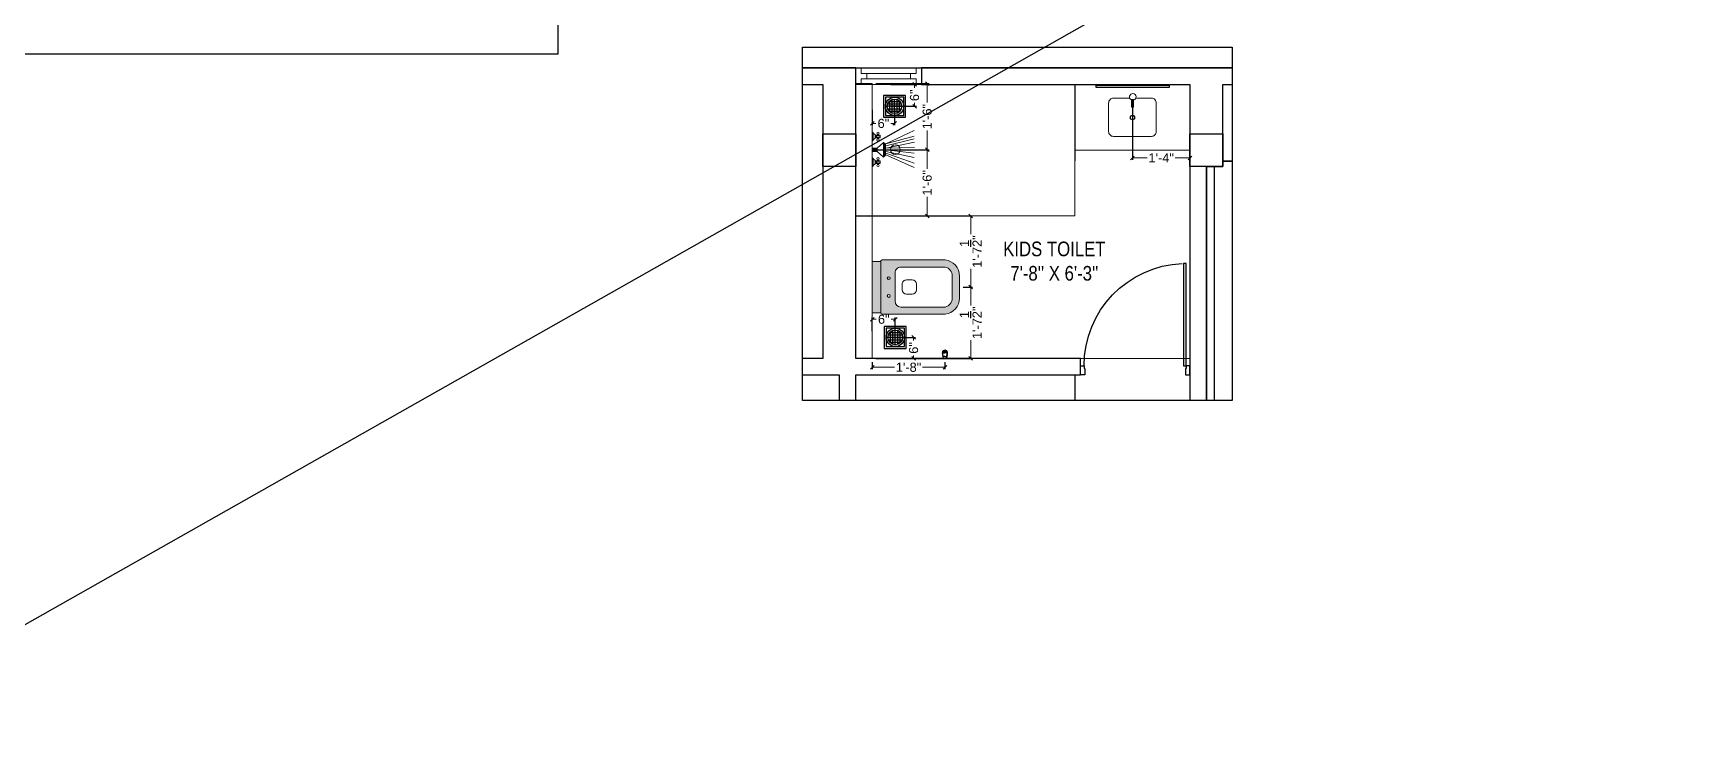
# Model space of a CAD drawing. Header units: millimetres. Extents: x 56222 to 3066687, y -650199 to -121287.
# Drawn here: x 156397.7 to 156847.9, y -178522.5 to -178328.8 of the extents above; entities that cross this region are included whole.
import ezdxf

# ---------------------------------------------------------------- set-up
doc = ezdxf.new("R2010")
doc.units = ezdxf.units.MM
doc.header["$MEASUREMENT"] = 0
doc.header["$PDMODE"] = 35
doc.layers.get('Defpoints').update_dxf_attribs({"color": 220})
for name, color, linetype in [('AR DOOR', 40, 'Continuous'), ('AR ELE-5', 134, 'Continuous'), ('SANIT', 232, 'Continuous'), ('WC-DET', 8, 'Continuous')]:
    doc.layers.add(name, color=color, linetype=linetype)
for name, color, linetype, lineweight in [('COLUMN', 1, 'Continuous', 30), ('dim05', 1, 'Continuous', 13), ('ELEVATION', 250, 'Continuous', 9), ('FIRST FLOOR', 7, 'Continuous', 9), ('FIRST FLOOR ( DW_RAIL )', 7, 'Continuous', 9), ('FIRST FLOOR ( TEXT )', 7, 'Continuous', 9), ('FIRST FLOOR_( PLine )_', 251, 'Continuous', 30), ('FURNITURE', 32, 'Continuous', 9), ('TILE', 14, 'Continuous', 9), ('UTILITY', 48, 'Continuous', 9), ('wall', 7, 'Continuous', 30), ('XX~SLAB ( BEAM )~ ( DIM )', 7, 'Continuous', 9)]:
    doc.layers.add(name, color=color, linetype=linetype, lineweight=lineweight)
doc.layers.add('XX~SLAB ( PLINE )', color=251, linetype='Continuous', plot=False)
doc.styles.add('Arial', font='arial.ttf')
doc.styles.add('KATHA', font='swissc.ttf')
doc.styles.get("Standard").update_dxf_attribs({"font": 'arial.ttf', "height": 6})
doc.dimstyles.new('ISO-25', dxfattribs={"dimtxt": 2.5, "dimasz": 1, "dimexe": 0.5, "dimexo": 1, "dimtad": 0, "dimdec": 1, "dimlunit": 4, "dimtxsty": 'Standard', "dimblk": 'OBLIQUE', "dimcen": 2.5, "dimclrd": 1, "dimclre": 1, "dimclrt": 5, "dimadec": 0, "dimazin": 0, "dimtfac": 1, "dimtdec": 1, "dimtmove": 0, "dimatfit": 3, "dimfxl": 1, "dimlwd": -1, "dimarcsym": 0})

# ---------------------------------------------------------------- blocks, each defined once
blk = doc.blocks.new('*U19')
for points in [[(-1160, 0), (-1120, 0), (-1120, 30), (-1110, 30), (-1110, 100), (-1160, 100)], [(0, 0), (0, -1120), (-30, -1120), (-30, 0)], [(40, 0), (0, 0), (0, 30), (-10, 30), (-10, 100), (40, 100)]]:
    blk.add_lwpolyline(points, close=True)
at = {"layer": 'AR ELE-5', "linetype": 'ByBlock', "ltscale": 15}
blk.add_arc((2, 1), 1122, 180.0347, 267.627, dxfattribs=at)
blk = doc.blocks.new('A$C3EC62B37')
at = {"layer": 'FURNITURE', "lineweight": 30, "ltscale": 0.25, "true_color": 0xffffff}
h = blk.add_hatch(color=7, dxfattribs=at)
h.dxf.hatch_style = 1
h.paths.add_polyline_path([(-12.22, 0), (-12.22, 2.35), (-26.26, 2.35), (-26.26, 0)])
h.paths.add_polyline_path([(-26.26, 2.35), (-12.22, 2.35, 0.414214), (-11.83, 2.74), (-11.83, 19.96, 0.388639), (-16.24, 23.87), (-22.38, 23.87, 0.379499), (-26.65, 19.96), (-26.65, 2.74, 0.414214)])
h.paths.add_polyline_path([(-15.35, 6.26), (-23.13, 6.26, -0.414214), (-24.7, 7.83), (-24.7, 19.96, -0.349567), (-22.37, 21.91), (-16.24, 21.91, -0.364948), (-13.78, 19.96), (-13.78, 7.83, -0.414214)], flags=16)
h.paths.add_polyline_path([(-18.46, 8.22), (-20.02, 8.22, -0.414214), (-21.2, 9.39), (-21.2, 10.96, -0.414214), (-20.02, 12.13), (-18.46, 12.13, -0.414214), (-17.28, 10.96), (-17.28, 9.39, -0.414214)], flags=0)
h.paths.add_polyline_path([(-22.06, 4.53, -1), (-21.27, 4.53, -1)], flags=16)
at = {"layer": 'FURNITURE', "color": 0, "linetype": 'ByBlock', "lineweight": -2}
for p, q in [((-22.24, 23.87), (-16.24, 23.87)), ((-26.65, 2.74), (-26.65, 19.96)), ((-24.7, 7.83), (-24.7, 19.96)), ((-22.24, 21.91), (-16.24, 21.91)), ((-13.78, 7.83), (-13.78, 19.96)), ((-11.83, 2.74), (-11.83, 19.96)), ((-21.2, 9.39), (-21.2, 10.96)), ((-20.02, 12.13), (-18.46, 12.13)), ((-17.28, 9.39), (-17.28, 10.96)), ((-23.13, 6.26), (-15.35, 6.26)), ((-20.02, 8.22), (-18.46, 8.22)), ((-26.26, 2.35), (-12.22, 2.35)), ((-26.26, 2.35), (-26.26, 0)), ((-26.26, 0), (-12.22, 0)), ((-26.26, 0), (-12.22, 0)), ((-12.22, 2.35), (-12.22, 0))]:
    blk.add_line(p, q, dxfattribs=at)
for centre in [(-21.66, 4.53), (-16.81, 4.53)]:
    blk.add_circle(centre, 0.391, dxfattribs=at)
for centre, radius, start, end in [((-22.31, 19.5), 4.37, 89.0873, 174.0395), ((-16.17, 19.5), 4.37, 5.9605, 90.9127), ((-22.31, 19.48), 2.44, 88.437, 168.6348), ((-16.17, 19.48), 2.44, 11.3652, 91.563), ((-20.02, 10.96), 1.17, 90, 180), ((-20.02, 9.39), 1.17, 180, 270), ((-18.46, 10.96), 1.17, 0, 90), ((-18.46, 9.39), 1.17, 270, 0), ((-23.13, 7.83), 1.57, 180, 270), ((-15.35, 7.83), 1.57, 270, 0), ((-26.26, 2.74), 0.391, 180, 270), ((-12.22, 2.74), 0.391, 270, 0)]:
    blk.add_arc(centre, radius, start, end, dxfattribs=at)
blk = doc.blocks.new('_Oblique')
at = {"layer": 'wall', "color": 0, "lineweight": -2}
blk.add_line((-0.5, -0.5), (0.5, 0.5), dxfattribs=at)
blk = doc.blocks.new('*D428')
at = {"layer": 'Defpoints', "color": 0, "lineweight": 30, "transparency": 16777216}
for p in [(156651.38, -178398.33), (156627.51, -178417.87), (156654.47, -178417.87)]:
    blk.add_point(p, dxfattribs=at)
at = {"layer": 'dim05', "color": 1, "linetype": 'Continuous', "lineweight": -2, "transparency": 16777216}
for p, q in [((156652.38, -178398.33), (156654.97, -178398.33)), ((156628.51, -178417.87), (156654.97, -178417.87))]:
    blk.add_line(p, q, dxfattribs=at)
at = {"layer": 'dim05', "color": 1, "linetype": 'Continuous', "transparency": 16777216}
for p, q in [((156654.47, -178398.33), (156654.47, -178403.36)), ((156654.47, -178417.87), (156654.47, -178412.84))]:
    blk.add_line(p, q, dxfattribs=at)
at = {"layer": 'dim05', "color": 1, "transparency": 16777216}
for p, rotation in [((156654.47, -178398.33), 90), ((156654.47, -178417.87), 270)]:
    blk.add_blockref('_Oblique', p, dxfattribs=dict(at, rotation=rotation))
at = {"layer": 'dim05', "color": 5, "lineweight": 25, "transparency": 16777216, "insert": (156654.47, -178408.1), "char_height": 2.5, "attachment_point": 5, "rotation": 90, "style": 'Arial'}
blk.add_mtext('1\'-7{\\H1x;\\S1/2;}"', dxfattribs=at)
blk = doc.blocks.new('*D429')
at = {"layer": 'Defpoints', "color": 0, "lineweight": 30, "transparency": 16777216}
for p in [(156627.51, -178378.87), (156654.47, -178378.87), (156651.38, -178398.33)]:
    blk.add_point(p, dxfattribs=at)
at = {"layer": 'dim05', "color": 1, "linetype": 'Continuous', "lineweight": -2, "transparency": 16777216}
for p, q in [((156628.51, -178378.87), (156654.97, -178378.87)), ((156652.38, -178398.33), (156654.97, -178398.33))]:
    blk.add_line(p, q, dxfattribs=at)
at = {"layer": 'dim05', "color": 1, "linetype": 'Continuous', "transparency": 16777216}
for p, q in [((156654.47, -178378.87), (156654.47, -178383.86)), ((156654.47, -178398.33), (156654.47, -178393.34))]:
    blk.add_line(p, q, dxfattribs=at)
at = {"layer": 'dim05', "color": 1, "transparency": 16777216}
for p, rotation in [((156654.47, -178378.87), 90), ((156654.47, -178398.33), 270)]:
    blk.add_blockref('_Oblique', p, dxfattribs=dict(at, rotation=rotation))
at = {"layer": 'dim05', "color": 5, "lineweight": 25, "transparency": 16777216, "insert": (156654.47, -178388.6), "char_height": 2.5, "attachment_point": 5, "rotation": 90, "style": 'Arial'}
blk.add_mtext('1\'-7{\\H1x;\\S1/2;}"', dxfattribs=at)
blk = doc.blocks.new('A$C07311617')
at = {"layer": 'UTILITY'}
h = blk.add_hatch(color=7, dxfattribs=at)
h.paths.add_polyline_path([(-3.13, 2.02), (-3.13, 0), (-3.74, 0), (-3.74, 0.46), (-3.74, 1.42)])
h.paths.add_polyline_path([(-3.13, 0), (-3.13, -0.46), (-3.13, -2.02), (-3.74, -1.59), (-3.74, -0.46), (-3.74, 0)])
h = blk.add_hatch(color=7, dxfattribs=at)
h.paths.add_polyline_path([(0, 0.46), (0, 0), (-1.35, 0), (-1.35, 0.46)])
h.paths.add_polyline_path([(0, 0), (0, -0.46), (-1.35, -0.46), (-1.35, 0)])
at = {"layer": 'UTILITY', "color": 7}
for p, q in [((-3.74, 1.42), (-11.52, 4.9)), ((-3.74, 0.94), (-11.52, 3.66)), ((-3.74, 0.46), (-11.52, 2.15)), ((-3.74, 0), (-11.52, 0.93)), ((-3.13, 2.02), (-3.74, 1.42)), ((-3.13, -0.46), (-3.13, 2.02)), ((-1.35, 0.46), (-3.13, 2.02)), ((-3.13, 0.46), (-3.13, 1.42)), ((-1.74, 3.79), (-1.74, 4.05)), ((-1.74, 2.99), (-1.74, 2.72)), ((-1.47, 3.79), (-1.47, 4.05)), ((-1.47, 2.99), (-1.47, 2.72)), ((-1.35, -0.46), (-1.35, 0.46)), ((-1.35, 0.46), (0, 0.46)), ((-0.8, 3.9), (-0.8, 2.88)), ((-0.27, 2.44), (-0.27, 4.33)), ((0, -0.46), (0, 0.46)), ((-3.74, -0.46), (-11.62, -0.61)), ((-3.74, -0.46), (-11.57, -2.09)), ((-3.74, -1.03), (-11.52, -2.96)), ((-3.74, -1.59), (-11.52, -5.3)), ((-3.74, -1.59), (-11.52, -3.73)), ((-3.74, -1.59), (-3.13, -2.02)), ((-3.13, -0.46), (-3.13, -2.02)), ((-1.35, -0.46), (-3.13, -2.02)), ((-1.74, -3.22), (-1.74, -2.95)), ((-1.74, -4.02), (-1.74, -4.29)), ((-1.47, -3.22), (-1.47, -2.95)), ((-1.47, -4.02), (-1.47, -4.29)), ((-1.35, -0.46), (0, -0.46)), ((-0.8, -4.13), (-0.8, -3.11)), ((-0.27, -2.68), (-0.27, -4.56))]:
    blk.add_line(p, q, dxfattribs=at)
for points in [[(-1.35, 0.46), (-3.13, 2.02)], [(-3.13, -2.02), (-1.35, -0.46)]]:
    blk.add_lwpolyline(points, dxfattribs=at)
for points in [[(-1.07, 2.99), (-2.14, 2.99), (-2.14, 3.79), (-1.07, 3.79)], [(-1.07, -3.22), (-2.14, -3.22), (-2.14, -4.02), (-1.07, -4.02)]]:
    blk.add_lwpolyline(points, close=True, dxfattribs=at)
for centre, radius in [((-1.6, 4.32), 0.298), ((-6.31, 0), 1.33), ((-1.6, 3.39), 0.298), ((-1.6, 2.45), 0.298), ((-1.6, -2.69), 0.298), ((-1.6, -3.62), 0.298), ((-1.6, -4.55), 0.298)]:
    blk.add_circle(centre, radius, dxfattribs=at)
for centre, start, end in [((-1.47, 5.26), 285.2551, 344.7449), ((-1.47, 1.52), 15.2551, 74.7449), ((-1.47, -1.75), 285.2551, 344.7449), ((-1.47, -5.49), 15.2551, 74.7449)]:
    blk.add_arc(centre, 1.52, start, end, dxfattribs=at)
blk = doc.blocks.new('*D430')
at = {"layer": 'Defpoints', "color": 0, "lineweight": 30, "transparency": 16777216}
for p in [(156627.51, -178342.65), (156627.51, -178360.76), (156642.57, -178360.76)]:
    blk.add_point(p, dxfattribs=at)
at = {"layer": 'dim05', "color": 1, "linetype": 'Continuous', "lineweight": -2, "transparency": 16777216}
for p, q in [((156628.51, -178342.65), (156643.07, -178342.65)), ((156628.51, -178360.76), (156643.07, -178360.76))]:
    blk.add_line(p, q, dxfattribs=at)
at = {"layer": 'dim05', "color": 1, "linetype": 'Continuous', "transparency": 16777216}
for p, q in [((156642.57, -178342.65), (156642.57, -178347.87)), ((156642.57, -178360.76), (156642.57, -178355.53))]:
    blk.add_line(p, q, dxfattribs=at)
at = {"layer": 'dim05', "color": 1, "transparency": 16777216}
for p, rotation in [((156642.57, -178342.65), 90), ((156642.57, -178360.76), 270)]:
    blk.add_blockref('_Oblique', p, dxfattribs=dict(at, rotation=rotation))
at = {"layer": 'dim05', "color": 5, "lineweight": 25, "transparency": 16777216, "insert": (156642.57, -178351.7), "char_height": 2.5, "attachment_point": 5, "rotation": 90, "style": 'Arial'}
blk.add_mtext('1\'-6"', dxfattribs=at)
blk = doc.blocks.new('*D431')
at = {"layer": 'Defpoints', "color": 0, "lineweight": 30, "transparency": 16777216}
for p in [(156627.51, -178360.76), (156627.51, -178378.87), (156642.57, -178378.87)]:
    blk.add_point(p, dxfattribs=at)
at = {"layer": 'dim05', "color": 1, "linetype": 'Continuous', "lineweight": -2, "transparency": 16777216}
for p, q in [((156628.51, -178360.76), (156643.07, -178360.76)), ((156628.51, -178378.87), (156643.07, -178378.87))]:
    blk.add_line(p, q, dxfattribs=at)
at = {"layer": 'dim05', "color": 1, "linetype": 'Continuous', "transparency": 16777216}
for p, q in [((156642.57, -178360.76), (156642.57, -178365.99)), ((156642.57, -178378.87), (156642.57, -178373.65))]:
    blk.add_line(p, q, dxfattribs=at)
at = {"layer": 'dim05', "color": 1, "transparency": 16777216}
for p, rotation in [((156642.57, -178360.76), 90), ((156642.57, -178378.87), 270)]:
    blk.add_blockref('_Oblique', p, dxfattribs=dict(at, rotation=rotation))
at = {"layer": 'dim05', "color": 5, "lineweight": 25, "transparency": 16777216, "insert": (156642.57, -178369.82), "char_height": 2.5, "attachment_point": 5, "rotation": 90, "style": 'Arial'}
blk.add_mtext('1\'-6"', dxfattribs=at)
blk = doc.blocks.new('*D432')
at = {"layer": 'Defpoints', "color": 0, "lineweight": 30, "transparency": 16777216}
for p in [(156698.76, -178345.94), (156714.51, -178345.39), (156714.51, -178362.98)]:
    blk.add_point(p, dxfattribs=at)
at = {"layer": 'dim05', "color": 1, "linetype": 'Continuous', "lineweight": -2, "transparency": 16777216}
for p, q in [((156698.76, -178346.94), (156698.76, -178363.48)), ((156714.51, -178346.39), (156714.51, -178363.48))]:
    blk.add_line(p, q, dxfattribs=at)
at = {"layer": 'dim05', "color": 1, "linetype": 'Continuous', "transparency": 16777216}
for p, q in [((156698.76, -178362.98), (156702.8, -178362.98)), ((156714.51, -178362.98), (156710.46, -178362.98))]:
    blk.add_line(p, q, dxfattribs=at)
at = {"layer": 'dim05', "color": 1, "transparency": 16777216, "rotation": 180}
blk.add_blockref('_Oblique', (156698.76, -178362.98), dxfattribs=at)
at = {"layer": 'dim05', "color": 1, "transparency": 16777216}
blk.add_blockref('_Oblique', (156714.51, -178362.98), dxfattribs=at)
at = {"layer": 'dim05', "color": 5, "lineweight": 25, "transparency": 16777216, "insert": (156706.63, -178362.98), "char_height": 2.5, "attachment_point": 5, "style": 'Arial'}
blk.add_mtext('1\'-4"', dxfattribs=at)
blk = doc.blocks.new('A$C775F2B7C')
at = {"layer": 'WC-DET', "color": 7}
for points in [[(0.02, 0.076), (0.007, 0.076, 0.150223), (0, 0.06), (0, 0.037), (0.007, 0.004, 0.333354), (0.011, 0), (0.025, 0), (0.038, 0, 0.333354), (0.043, 0.004), (0.05, 0.037), (0.05, 0.06, 0.150223), (0.043, 0.076), (0.03, 0.076)], [(0.025, 0.02), (0.012, 0.02, -0.354974), (0.007, 0.023), (0, 0.057)], [(0.02, 0.076), (0.02, 0.082, -0.414214), (0.021, 0.083), (0.025, 0.083)], [(0.025, 0.076), (0.02, 0.076, 0.150223)], [(0.03, 0.076), (0.03, 0.082, 0.414214), (0.029, 0.083), (0.025, 0.083)], [(0.025, 0.02), (0.038, 0.02, 0.354974), (0.042, 0.023), (0.05, 0.057)]]:
    blk.add_lwpolyline(points, format="xyb", dxfattribs=at)
at = {"layer": 'WC-DET'}
for points in [[(0, 0.063), (0.025, 0.063)], [(0, 0.057), (0.025, 0.057)], [(0.001, 0.065), (0.025, 0.065)], [(0.049, 0.065), (0.025, 0.065)], [(0.049, 0.063), (0.025, 0.063)], [(0.05, 0.057), (0.025, 0.057)]]:
    blk.add_lwpolyline(points, dxfattribs=at)
at = {"layer": 'WC-DET', "color": 7}
blk.add_lwpolyline([(0.03, 0.076), (0.025, 0.076)], dxfattribs=at)
blk = doc.blocks.new('*D433')
at = {"layer": 'Defpoints', "color": 0, "lineweight": 30, "transparency": 16777216}
for p in [(156627.51, -178417.87), (156647.42, -178417.87), (156647.42, -178420.28)]:
    blk.add_point(p, dxfattribs=at)
at = {"layer": 'dim05', "color": 1, "linetype": 'Continuous', "lineweight": -2, "transparency": 16777216}
for p, q in [((156627.51, -178418.87), (156627.51, -178420.78)), ((156647.42, -178418.87), (156647.42, -178420.78))]:
    blk.add_line(p, q, dxfattribs=at)
at = {"layer": 'dim05', "color": 1, "linetype": 'Continuous', "transparency": 16777216}
for p, q in [((156627.51, -178420.28), (156633.63, -178420.28)), ((156647.42, -178420.28), (156641.29, -178420.28))]:
    blk.add_line(p, q, dxfattribs=at)
at = {"layer": 'dim05', "color": 1, "transparency": 16777216, "rotation": 180}
blk.add_blockref('_Oblique', (156627.51, -178420.28), dxfattribs=at)
at = {"layer": 'dim05', "color": 1, "transparency": 16777216}
blk.add_blockref('_Oblique', (156647.42, -178420.28), dxfattribs=at)
at = {"layer": 'dim05', "color": 5, "lineweight": 25, "transparency": 16777216, "insert": (156637.46, -178420.28), "char_height": 2.5, "attachment_point": 5, "style": 'Arial'}
blk.add_mtext('1\'-8"', dxfattribs=at)
blk = doc.blocks.new('NAHNYsquare')
at = {"color": 253}
for p, q in [((5, -2.99), (1, -2.99)), ((4.89, -2.32), (1.11, -2.32)), ((4.89, -3.65), (1.11, -3.65)), ((4.49, -1.65), (1.51, -1.65)), ((4.49, -4.32), (1.51, -4.32)), ((1.67, -4.48), (1.67, -1.49)), ((2.33, -4.87), (2.33, -1.1)), ((3, -0.99), (3, -4.99)), ((3.67, -4.87), (3.67, -1.1)), ((4.33, -4.48), (4.33, -1.49))]:
    blk.add_line(p, q, dxfattribs=at)
for points in [[(0, -5.99), (6, -5.99), (6, 0.01), (0, 0.01)], [(0.5, -5.49), (5.5, -5.49), (5.5, -0.49), (0.5, -0.49)]]:
    blk.add_lwpolyline(points, close=True)
for radius in [2.5, 2]:
    blk.add_circle((3, -2.99), radius)
blk = doc.blocks.new('*D434')
at = {"layer": 'Defpoints', "color": 0, "lineweight": 30, "transparency": 16777216}
for p in [(156631.83, -178412.1), (156638.84, -178412.1), (156631.82, -178417.87)]:
    blk.add_point(p, dxfattribs=at)
at = {"layer": 'dim05', "color": 1, "linetype": 'Continuous', "lineweight": -2, "transparency": 16777216}
for p, q in [((156632.83, -178412.1), (156639.34, -178412.1)), ((156632.82, -178417.87), (156639.34, -178417.87))]:
    blk.add_line(p, q, dxfattribs=at)
at = {"layer": 'dim05', "color": 1, "linetype": 'Continuous', "transparency": 16777216}
for p, q in [((156638.84, -178412.1), (156638.84, -178412.92)), ((156638.84, -178417.87), (156638.84, -178417.05))]:
    blk.add_line(p, q, dxfattribs=at)
at = {"layer": 'dim05', "color": 1, "transparency": 16777216}
for p, rotation in [((156638.84, -178412.1), 90), ((156638.84, -178417.87), 270)]:
    blk.add_blockref('_Oblique', p, dxfattribs=dict(at, rotation=rotation))
at = {"layer": 'dim05', "color": 5, "lineweight": 25, "transparency": 16777216, "insert": (156638.84, -178414.99), "char_height": 2.5, "attachment_point": 5, "rotation": 90, "style": 'Arial'}
blk.add_mtext('6"', dxfattribs=at)
blk = doc.blocks.new('*D435')
at = {"layer": 'Defpoints', "color": 0, "lineweight": 30, "transparency": 16777216}
for p in [(156633.83, -178407.14), (156627.51, -178411.43), (156633.83, -178412.1)]:
    blk.add_point(p, dxfattribs=at)
at = {"layer": 'dim05', "color": 1, "linetype": 'Continuous', "lineweight": -2, "transparency": 16777216}
for p, q in [((156627.51, -178410.43), (156627.51, -178406.64)), ((156633.83, -178411.1), (156633.83, -178406.64))]:
    blk.add_line(p, q, dxfattribs=at)
at = {"layer": 'dim05', "color": 1, "linetype": 'Continuous', "transparency": 16777216}
for p, q in [((156627.51, -178407.14), (156628.6, -178407.14)), ((156633.83, -178407.14), (156632.74, -178407.14))]:
    blk.add_line(p, q, dxfattribs=at)
at = {"layer": 'dim05', "color": 1, "transparency": 16777216, "rotation": 180}
blk.add_blockref('_Oblique', (156627.51, -178407.14), dxfattribs=at)
at = {"layer": 'dim05', "color": 1, "transparency": 16777216}
blk.add_blockref('_Oblique', (156633.83, -178407.14), dxfattribs=at)
at = {"layer": 'dim05', "color": 5, "lineweight": 25, "transparency": 16777216, "insert": (156630.67, -178407.14), "char_height": 2.5, "attachment_point": 5, "style": 'Arial'}
blk.add_mtext('6"', dxfattribs=at)
blk = doc.blocks.new('*D436')
at = {"layer": 'Defpoints', "color": 0, "lineweight": 30, "transparency": 16777216}
for p in [(156631.57, -178342.87), (156631.64, -178348.87), (156639.1, -178348.87)]:
    blk.add_point(p, dxfattribs=at)
at = {"layer": 'dim05', "color": 1, "linetype": 'Continuous', "lineweight": -2, "transparency": 16777216}
for p, q in [((156632.57, -178342.87), (156639.6, -178342.87)), ((156632.64, -178348.87), (156639.6, -178348.87))]:
    blk.add_line(p, q, dxfattribs=at)
at = {"layer": 'dim05', "color": 1, "linetype": 'Continuous', "transparency": 16777216}
for p, q in [((156639.1, -178342.87), (156639.1, -178343.8)), ((156639.1, -178348.87), (156639.1, -178347.94))]:
    blk.add_line(p, q, dxfattribs=at)
at = {"layer": 'dim05', "color": 1, "transparency": 16777216}
for p, rotation in [((156639.1, -178342.87), 90), ((156639.1, -178348.87), 270)]:
    blk.add_blockref('_Oblique', p, dxfattribs=dict(at, rotation=rotation))
at = {"layer": 'dim05', "color": 5, "lineweight": 25, "transparency": 16777216, "insert": (156639.1, -178345.87), "char_height": 2.5, "attachment_point": 5, "rotation": 90, "style": 'Arial'}
blk.add_mtext('6"', dxfattribs=at)
blk = doc.blocks.new('*D437')
at = {"layer": 'Defpoints', "color": 0, "lineweight": 30, "transparency": 16777216}
for p in [(156627.51, -178348.87), (156633.64, -178348.87), (156633.64, -178353.56)]:
    blk.add_point(p, dxfattribs=at)
at = {"layer": 'dim05', "color": 1, "linetype": 'Continuous', "lineweight": -2, "transparency": 16777216}
for p, q in [((156627.51, -178349.87), (156627.51, -178354.06)), ((156633.64, -178349.87), (156633.64, -178354.06))]:
    blk.add_line(p, q, dxfattribs=at)
at = {"layer": 'dim05', "color": 1, "linetype": 'Continuous', "transparency": 16777216}
for p, q in [((156627.51, -178353.56), (156628.51, -178353.56)), ((156633.64, -178353.56), (156632.64, -178353.56))]:
    blk.add_line(p, q, dxfattribs=at)
at = {"layer": 'dim05', "color": 1, "transparency": 16777216, "rotation": 180}
blk.add_blockref('_Oblique', (156627.51, -178353.56), dxfattribs=at)
at = {"layer": 'dim05', "color": 1, "transparency": 16777216}
blk.add_blockref('_Oblique', (156633.64, -178353.56), dxfattribs=at)
at = {"layer": 'dim05', "color": 5, "lineweight": 25, "transparency": 16777216, "insert": (156630.57, -178353.56), "char_height": 2.5, "attachment_point": 5, "style": 'Arial'}
blk.add_mtext('6"', dxfattribs=at)

msp = doc.modelspace()

# ---------------------------------------------------------------- linework, layer by layer
at = {"layer": 'COLUMN'}
for points in [[(156614.005, -178356.373), (156623.005, -178356.373), (156623.005, -178365.373), (156614.005, -178365.373)], [(156714.505, -178356.373), (156723.505, -178356.373), (156723.505, -178365.373), (156714.505, -178365.373)]]:
    msp.add_lwpolyline(points, close=True, dxfattribs=at)
at = {"layer": 'ELEVATION', "lineweight": 25, "transparency": 33554600}
msp.add_lwpolyline([(156608.382, -178332.66), (156726.066, -178332.66), (156726.066, -178429.367), (156608.382, -178429.367)], close=True, dxfattribs=at)
at = {"layer": 'FIRST FLOOR'}
for p, q in [((156608.382, -178338.373), (156726.066, -178338.373)), ((156623.005, -178417.873), (156623.005, -178338.373)), ((156641.005, -178342.873), (156641.005, -178338.373)), ((156608.382, -178342.873), (156614.005, -178342.873)), ((156614.005, -178417.873), (156614.005, -178342.873)), ((156623.005, -178342.873), (156714.505, -178342.873)), ((156714.505, -178429.367), (156714.505, -178342.873)), ((156723.505, -178342.873), (156726.066, -178342.873)), ((156723.505, -178365.373), (156723.505, -178342.873)), ((156719.005, -178429.367), (156719.005, -178365.373)), ((156608.382, -178417.873), (156614.005, -178417.873)), ((156623.005, -178417.873), (156714.505, -178417.873)), ((156684.505, -178422.373), (156684.505, -178417.873)), ((156608.382, -178422.373), (156618.505, -178422.373)), ((156618.505, -178422.373), (156618.505, -178429.367)), ((156623.005, -178422.373), (156684.505, -178422.373)), ((156623.005, -178422.373), (156623.005, -178429.367))]:
    msp.add_line(p, q, dxfattribs=at)
at = {"layer": 'FIRST FLOOR ( DW_RAIL )'}
msp.add_lwpolyline([(156641.005, -178338.373), (156639.505, -178338.373), (156639.505, -178339.873), (156638.005, -178339.873), (156638.005, -178341.373), (156626.005, -178341.373), (156626.005, -178339.873), (156624.505, -178339.873), (156624.505, -178338.373), (156623.005, -178338.373), (156623.005, -178342.873), (156624.505, -178342.873), (156624.505, -178341.373), (156626.005, -178341.373), (156626.005, -178339.873), (156638.005, -178339.873), (156638.005, -178341.373), (156639.505, -178341.373), (156639.505, -178342.873), (156641.005, -178342.873), (156641.005, -178338.373), (156623.005, -178338.373), (156623.005, -178342.873), (156641.005, -178342.873)], close=True, dxfattribs=at)
at = {"layer": 'FIRST FLOOR_( PLine )_'}
for p, q in [((156623.005, -178338.373), (156608.382, -178338.373)), ((156623.005, -178417.873), (156623.005, -178338.373)), ((156608.382, -178342.873), (156614.005, -178342.873)), ((156614.005, -178342.873), (156614.005, -178417.873)), ((156614.005, -178417.873), (156608.382, -178417.873)), ((156684.505, -178417.873), (156623.005, -178417.873)), ((156684.505, -178422.373), (156684.505, -178417.873)), ((156608.382, -178422.373), (156618.505, -178422.373)), ((156618.505, -178422.373), (156618.505, -178429.367)), ((156623.005, -178429.367), (156623.005, -178422.373)), ((156623.005, -178422.373), (156684.505, -178422.373))]:
    msp.add_line(p, q, dxfattribs=at)
for points in [[(156726.066, -178338.373), (156641.005, -178338.373), (156641.005, -178342.873), (156714.505, -178342.873), (156714.505, -178429.367)], [(156719.005, -178429.367), (156719.005, -178365.373), (156723.505, -178365.373), (156723.505, -178342.873), (156726.066, -178342.873)]]:
    msp.add_lwpolyline(points, dxfattribs=at)
at = {"layer": 'FURNITURE'}
for p, q in [((156683.005, -178378.873), (156683.005, -178342.873)), ((156714.505, -178342.873), (156683.005, -178342.873)), ((156683.005, -178342.873), (156683.005, -178359.68)), ((156714.505, -178360.879), (156714.505, -178342.873)), ((156683.005, -178360.879), (156714.505, -178360.879)), ((156683.005, -178378.873), (156623.005, -178378.873))]:
    msp.add_line(p, q, dxfattribs=at)
at = {"layer": 'FURNITURE', "color": 5, "lineweight": 30, "ltscale": 10000}
for p, q in [((156683.005, -178342.873), (156683.005, -178363.784)), ((156623.005, -178378.873), (156653.114, -178378.873))]:
    msp.add_line(p, q, dxfattribs=at)
at = {"layer": 'FURNITURE', "lineweight": 30}
for p, q in [((156723.505, -178363.873), (156726.066, -178363.873)), ((156683.006, -178422.425), (156683.006, -178429.367))]:
    msp.add_line(p, q, dxfattribs=at)
at = {"layer": 'FURNITURE'}
for points in [[(156623.005, -178378.873), (156627.505, -178378.873), (156627.505, -178342.648), (156623.005, -178342.648)], [(156698.544, -178347), (156698.544, -178349.102), (156699.08, -178349.102), (156699.08, -178347)], [(156627.505, -178417.779), (156623.005, -178417.779), (156623.005, -178378.873), (156627.505, -178378.873)]]:
    msp.add_lwpolyline(points, close=True, dxfattribs=at)
at = {"layer": 'FURNITURE', "color": 5, "lineweight": 30, "ltscale": 10000}
msp.add_lwpolyline([(156688.828, -178343.128), (156708.796, -178343.128), (156708.796, -178343.687), (156688.828, -178343.687)], close=True, dxfattribs=at)
at = {"layer": 'FURNITURE', "lineweight": 30}
for points in [[(156726.066, -178363.873), (156723.505, -178363.873), (156723.505, -178342.873), (156726.066, -178342.873)], [(156721.255, -178429.367), (156721.255, -178365.373), (156719.005, -178365.373), (156719.005, -178429.367)]]:
    msp.add_lwpolyline(points, dxfattribs=at)
at = {"layer": 'FURNITURE'}
msp.add_lwpolyline([(156699.674, -178346.647), (156703.946, -178346.647, -0.4142136), (156705.278, -178347.979), (156705.278, -178355.778, -0.4142136), (156703.946, -178357.111), (156693.565, -178357.111, -0.4142136), (156692.233, -178355.779), (156692.232, -178347.979, -0.4142136), (156693.565, -178346.647), (156698.039, -178346.647)], format="xyb", dxfattribs=at)
for centre in [(156698.72, -178351.956), (156698.812, -178351.956)]:
    msp.add_circle(centre, 0.613, dxfattribs=at)
msp.add_arc((156698.856, -178346.284), 0.895, 284.4676, 249.53074, dxfattribs=at)
at = {"layer": 'TILE', "color": 1, "linetype": 'Continuous', "lineweight": 25}
msp.add_line((155066.713, -179242.65), (158321.234, -177400.874), dxfattribs=at)
at = {"layer": 'XX~SLAB ( BEAM )~ ( DIM )', "color": 1, "lineweight": 30}
msp.add_lwpolyline([(156541.395, -178334.567), (155856.455, -178334.567), (155856.455, -177976.681), (156541.395, -177976.681)], close=True, dxfattribs=at)
at = {"layer": 'XX~SLAB ( PLINE )'}
msp.add_lwpolyline([(156608.382, -178338.373), (156726.066, -178338.373)], dxfattribs=at)

# ---------------------------------------------------------------- block references
at = {"layer": 'AR DOOR', "linetype": 'ByBlock', "lineweight": -2, "extrusion": (0, 0, -1), "xscale": 0.02500000000004618, "yscale": 0.02500000000004618, "zscale": -0.02500000000004618, "rotation": 180}
msp.add_blockref('*U19', (-156713.505, -178419.873), dxfattribs=at)
at = {"layer": 'FURNITURE', "lineweight": 18, "rotation": 180.0331280368491}
msp.add_blockref('A$C07311617', (156627.505, -178360.76), dxfattribs=at)
at = {"layer": 'FURNITURE', "xscale": -1, "rotation": 270}
msp.add_blockref('A$C3EC62B37', (156627.505, -178379.087), dxfattribs=at)
at = {"layer": 'SANIT', "linetype": 'ByBlock', "rotation": 270}
for p in [(156636.627, -178345.873), (156636.813, -178409.098)]:
    msp.add_blockref('NAHNYsquare', p, dxfattribs=at)
at = {"layer": 'WC-DET', "xscale": 27.91359444021024, "yscale": 27.91359444021024, "zscale": 27.91359444021024}
msp.add_blockref('A$C775F2B7C', (156646.731, -178417.873), dxfattribs=at)

# ---------------------------------------------------------------- texts
at = {"layer": 'FIRST FLOOR ( TEXT )', "insert": (156677.382, -178391.252), "char_height": 4, "attachment_point": 5, "style": 'KATHA'}
msp.add_mtext("KIDS TOILET\\P7'-8'' X 6'-3''", dxfattribs=at)

# ---------------------------------------------------------------- dimensions: what is measured, and where the dimension line sits
at = {"layer": 'dim05', "color": 27, "lineweight": 25, "true_color": 0x7d5120}
for base, p1, p2, picture, middle in [((156642.572, -178360.76), (156627.505, -178342.648), (156627.505, -178360.76), '*D430', (156642.572, -178351.704)), ((156639.103, -178348.873), (156631.575, -178342.873), (156631.642, -178348.873), '*D436', (156639.103, -178345.873)), ((156642.572, -178378.873), (156627.505, -178360.76), (156627.505, -178378.873), '*D431', (156642.572, -178369.817)), ((156654.475, -178378.873), (156651.375, -178398.326), (156627.505, -178378.873), '*D429', (156654.475, -178388.599)), ((156654.475, -178417.873), (156651.375, -178398.326), (156627.505, -178417.873), '*D428', (156654.475, -178408.099)), ((156638.844, -178412.098), (156631.82, -178417.873), (156631.828, -178412.098), '*D434', (156638.844, -178414.985))]:
    dim = msp.add_linear_dim(base=base, p1=p1, p2=p2, angle=90, dimstyle='ISO-25', override={"dimtxsty": 'Arial'}, dxfattribs=at)
    dim.commit()
    dim.dimension.update_dxf_attribs({"geometry": picture, "text_midpoint": middle})
for base, p1, p2, override, picture, middle in [((156714.505, -178362.98), (156698.755, -178345.939), (156714.505, -178345.391), {"dimdec": 0, "dimtxsty": 'Arial'}, '*D432', (156706.63, -178362.98)), ((156633.642, -178353.562), (156627.505, -178348.873), (156633.642, -178348.873), {"dimtxsty": 'Arial'}, '*D437', (156630.574, -178353.562)), ((156633.828, -178407.141), (156627.505, -178411.431), (156633.828, -178412.098), {"dimdec": 0, "dimtxsty": 'Arial'}, '*D435', (156630.667, -178407.141)), ((156647.423, -178420.28), (156627.505, -178417.873), (156647.423, -178417.873), {"dimtxsty": 'Arial'}, '*D433', (156637.464, -178420.28))]:
    dim = msp.add_linear_dim(base=base, p1=p1, p2=p2, dimstyle='ISO-25', override=override, dxfattribs=at)
    dim.commit()
    dim.dimension.update_dxf_attribs({"geometry": picture, "text_midpoint": middle})

doc.saveas('drawing.dxf')
